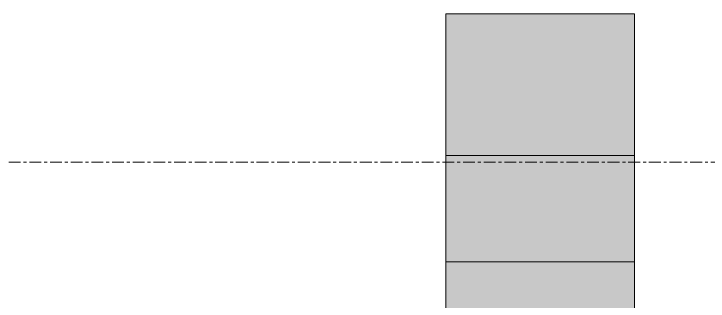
# Model space of a CAD drawing. Header units: inches. Extents: x 1718 to 6958, y -253 to 585.
# Drawn here: x 3971.41 to 4000.83, y -5.88 to 6.28 of the extents above; entities that cross this region are included whole.
import ezdxf

# ---------------------------------------------------------------- set-up
doc = ezdxf.new("R2010")
doc.units = ezdxf.units.IN
doc.header["$MEASUREMENT"] = 0
doc.linetypes.add('Grid Line 1_2_', pattern=[0.875, 0.5, -0.125, 0.125, -0.125])
doc.layers.add('A-FLOR-LEVL-5', color=51, linetype='Grid Line 1_2_', lineweight=9)
doc.layers.add('E-LITE-EQPM', color=33, linetype='Continuous', lineweight=9)

# ---------------------------------------------------------------- blocks, each defined once
blk = doc.blocks.new('Pathway_Cooper_McGraw-Edison _BSC-BRC_Round - Pathway_Cooper_McGraw-Edison _BSC-BRC_Round-2028611-BUILDING ELEVATION - COURTYARD - LOOKING WEST')
at = {"layer": 'E-LITE-EQPM'}
for points in [[(3997.579, 0.281), (3997.716, 0.281), (3997.716, 6.281), (3989.716, 6.281), (3989.716, 0.281), (3997.18, 0.281)], [(3996.573, -4.219), (3997.716, -4.219), (3997.716, 0.281), (3989.716, 0.281), (3989.716, -4.219), (3996.544, -4.219)], [(3989.716, -29.719), (3997.716, -29.719), (3997.716, -4.219), (3989.716, -4.219), (3989.716, -29.356)]]:
    blk.add_hatch(color=256, dxfattribs=at).paths.add_polyline_path(points, flags=0)
for p, q in [((3989.716, 6.281), (3989.716, 0.281)), ((3989.716, 6.281), (3997.716, 6.281)), ((3997.716, 0.281), (3997.716, 6.281)), ((3997.716, 0.281), (3989.716, 0.281)), ((3989.716, 0.281), (3989.716, -4.219)), ((3989.716, 0.281), (3997.716, 0.281)), ((3997.716, -4.219), (3997.716, 0.281)), ((3997.716, -4.219), (3989.716, -4.219)), ((3989.716, -4.219), (3989.716, -29.719)), ((3989.716, -4.219), (3997.716, -4.219)), ((3997.716, -29.719), (3997.716, -4.219)), ((3997.716, -29.719), (3989.716, -29.719))]:
    blk.add_line(p, q, dxfattribs=at)

msp = doc.modelspace()

# ---------------------------------------------------------------- linework, layer by layer
at = {"layer": 'A-FLOR-LEVL-5'}
msp.add_line((1830.948, 0), (4167.964, 0), dxfattribs=at)

# ---------------------------------------------------------------- block references
at = {"layer": 'E-LITE-EQPM'}
msp.add_blockref('Pathway_Cooper_McGraw-Edison _BSC-BRC_Round - Pathway_Cooper_McGraw-Edison _BSC-BRC_Round-2028611-BUILDING ELEVATION - COURTYARD - LOOKING WEST', (0, 0), dxfattribs=at)

doc.saveas('drawing.dxf')
